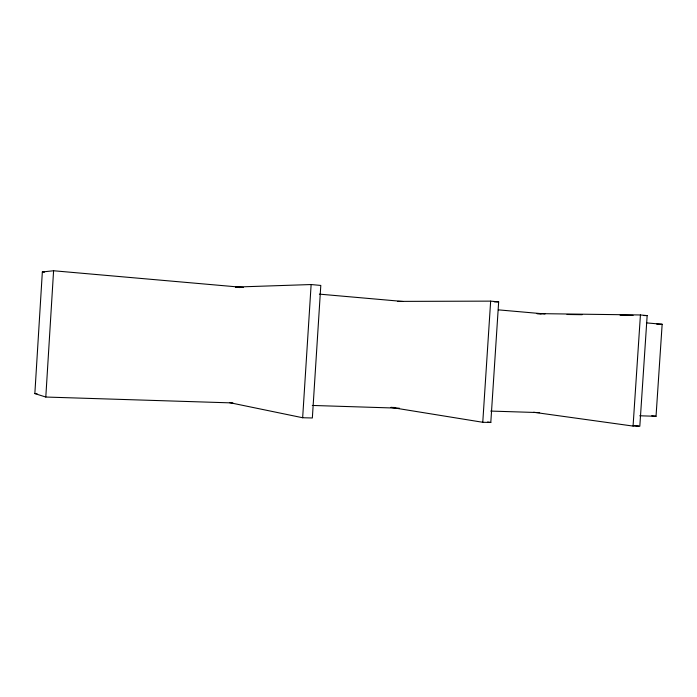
<?xml version="1.0" encoding="UTF-8"?>
<svg xmlns="http://www.w3.org/2000/svg" width="697" height="697" viewBox="0 0 697 697"><rect width="100%" height="100%" fill="white"/><g stroke="black" fill="none" stroke-linecap="round" stroke-linejoin="round"><path stroke-width="1.05" d="M232.894 402.936L45.802 397.037L34.85 393.578L42.343 271.952L53.591 270.758L243.427 287.443M45.802 397.037L53.591 270.758M302.655 417.738L311.132 284.542L320.803 285.439L312.352 417.982L302.655 417.738L229.461 402.613M482.768 422.277L490.653 301.13L498.66 301.871L490.801 422.487L482.768 422.277L390.869 407.379L395.086 407.518M633.068 426.076L640.43 314.966L647.156 315.584L639.82 426.242L633.068 426.076L533.658 412.267M639.724 415.778L656.034 416.292L662.15 324.262L646.964 322.929M235.682 287.051L311.132 284.542M397.691 301.392L490.653 301.13M494.304 301.879L498.66 301.871M640.43 314.966L536.882 313.598L541.099 313.972M567.036 314.486L582.187 314.695M620.086 315.21L633.085 315.392M643.906 315.541L647.156 315.584M656.757 324.14L662.15 324.262M312.3 405.445L399.32 408.189M490.697 411.073L539.644 412.615M34.85 393.578L37.019 393.657M42.343 271.952L44.512 272.144M319.365 294.125L402.892 301.47M498.346 309.86L544.993 313.964M235.682 287.181L240.029 287.556M651.756 415.752L656.034 416.292M634.453 425.501L638.748 426.094M487.604 421.973L490.801 422.487"/></g></svg>
